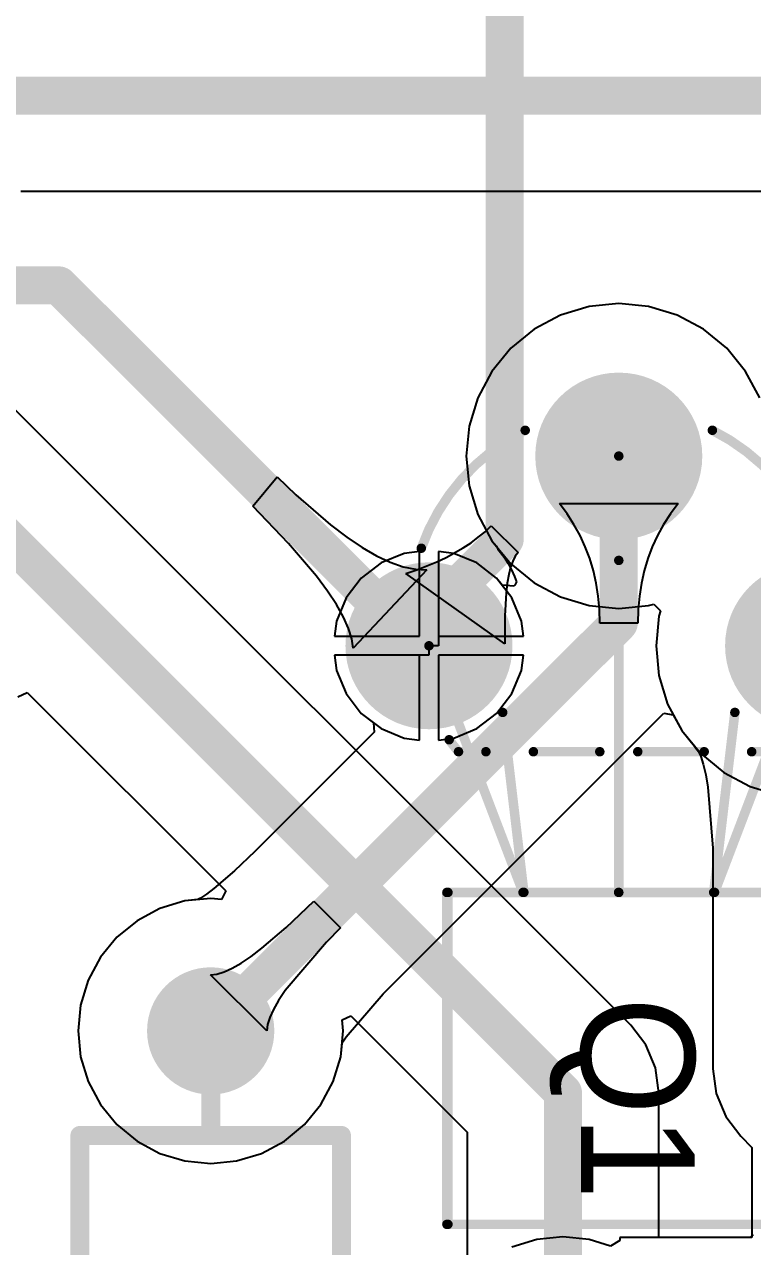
# Model space of a CAD drawing. Header units: millimetres. Extents: x 0 to 190, y 0 to 100.
# Drawn here: x 161.97 to 171.72, y 39.33 to 55.69 of the extents above; entities that cross this region are included whole.
import ezdxf

# ---------------------------------------------------------------- set-up
doc = ezdxf.new("R2010")
doc.units = ezdxf.units.MM
for name, color, linetype in [('BottomLayer', 5, 'Continuous'), ('BottomSolder', 6, 'Continuous'), ('Mechanical13', 56, 'Continuous'), ('MultiLayer', 9, 'Continuous'), ('PadHoleLayer', 156, 'Continuous'), ('TopLayer', 1, 'Continuous'), ('TopOverlay', 2, 'Continuous'), ('TopSolder', 216, 'Continuous')]:
    doc.layers.add(name, color=color, linetype=linetype)

# ---------------------------------------------------------------- blocks, each defined once
blk = doc.blocks.new('_________1_2__37')
at = {"layer": 'BottomLayer'}
h = blk.add_hatch(color=5, dxfattribs=at)
edge = h.paths.add_edge_path()
edge.add_arc((-6.399999899999999, 0), 0.7499985, 0, 360)
h = blk.add_hatch(color=5, dxfattribs=at)
edge = h.paths.add_edge_path()
edge.add_arc((6.399999899999999, 0), 0.7499985, 0, 360)
at = {"layer": 'BottomSolder'}
h = blk.add_hatch(color=6, dxfattribs=at)
edge = h.paths.add_edge_path()
edge.add_arc((-6.399999899999999, 0), 0.8515985, 0, 360)
h = blk.add_hatch(color=6, dxfattribs=at)
edge = h.paths.add_edge_path()
edge.add_arc((6.399999899999999, 0), 0.8515985, 0, 360)
at = {"layer": 'MultiLayer'}
h = blk.add_hatch(color=9, dxfattribs=at)
edge = h.paths.add_edge_path()
edge.add_arc((-6.399999899999999, 0), 0.7499985, 0, 360)
h = blk.add_hatch(color=9, dxfattribs=at)
edge = h.paths.add_edge_path()
edge.add_arc((6.399999899999999, 0), 0.7499985, 0, 360)
at = {"layer": 'PadHoleLayer'}
h = blk.add_hatch(color=156, dxfattribs=at)
edge = h.paths.add_edge_path()
edge.add_arc((-6.399999899999999, 0), 0.3499993, 0, 360)
h = blk.add_hatch(color=156, dxfattribs=at)
edge = h.paths.add_edge_path()
edge.add_arc((6.399999899999999, 0), 0.3499993, 0, 360)
at = {"layer": 'TopLayer'}
h = blk.add_hatch(color=1, dxfattribs=at)
edge = h.paths.add_edge_path()
edge.add_arc((-6.399999899999999, 0), 0.7499985, 0, 360)
h = blk.add_hatch(color=1, dxfattribs=at)
edge = h.paths.add_edge_path()
edge.add_arc((6.399999899999999, 0), 0.7499985, 0, 360)
at = {"layer": 'TopSolder'}
h = blk.add_hatch(color=216, dxfattribs=at)
edge = h.paths.add_edge_path()
edge.add_arc((-6.399999899999999, 0), 0.8515985, 0, 360)
h = blk.add_hatch(color=216, dxfattribs=at)
edge = h.paths.add_edge_path()
edge.add_arc((6.399999899999999, 0), 0.8515985, 0, 360)
at = {"layer": 'TopOverlay', "const_width": 0.254}
for points in [[(-5.00000016, 1.74999904), (-5.00000016, -1.74999904)], [(-5.00000016, 1.74999904), (5.00000016, 1.74999904)], [(5.00000016, 1.74999904), (5.00000016, -1.74999904)], [(-5.842, 0), (-5.08, 0)], [(5.08, 0), (5.842, 0)], [(-5.00000016, -1.74999904), (5.00000016, -1.74999904)]]:
    blk.add_lwpolyline(points, dxfattribs=at)
at = {"layer": 'TopOverlay', "const_width": 0.127}
for points in [[(-5.06350016, 1.74999904, 1), (-4.93650016, 1.74999904, 1)], [(-5.06350016, 1.74999904, 1), (-4.93650016, 1.74999904, 1)], [(4.93650016, 1.74999904, 1), (5.06350016, 1.74999904, 1)], [(4.93650016, 1.74999904, 1), (5.06350016, 1.74999904, 1)], [(-5.9055, 0, 1), (-5.7785, 0, 1)], [(-5.1435, 0, 1), (-5.0165, 0, 1)], [(5.0165, 0, 1), (5.1435, 0, 1)], [(5.7785, 0, 1), (5.9055, 0, 1)], [(-5.06350016, -1.74999904, 1), (-4.93650016, -1.74999904, 1)], [(-5.06350016, -1.74999904, 1), (-4.93650016, -1.74999904, 1)], [(4.93650016, -1.74999904, 1), (5.06350016, -1.74999904, 1)], [(4.93650016, -1.74999904, 1), (5.06350016, -1.74999904, 1)]]:
    blk.add_lwpolyline(points, format="xyb", close=True, dxfattribs=at)
blk = doc.blocks.new('TO_92_F____42')
at = {"layer": 'BottomLayer'}
h = blk.add_hatch(color=5, dxfattribs=at)
edge = h.paths.add_edge_path()
edge.add_arc((0, 2.54), 1.016, 0, 360)
h = blk.add_hatch(color=5, dxfattribs=at)
edge = h.paths.add_edge_path()
edge.add_arc((2.54, 0), 1.016, 0, 360)
h = blk.add_hatch(color=5, dxfattribs=at)
edge = h.paths.add_edge_path()
edge.add_arc((0, -2.54), 1.016, 0, 360)
at = {"layer": 'BottomSolder'}
h = blk.add_hatch(color=6, dxfattribs=at)
edge = h.paths.add_edge_path()
edge.add_arc((0, 2.54), 1.1176, 0, 360)
h = blk.add_hatch(color=6, dxfattribs=at)
edge = h.paths.add_edge_path()
edge.add_arc((2.54, 0), 1.1176, 0, 360)
h = blk.add_hatch(color=6, dxfattribs=at)
edge = h.paths.add_edge_path()
edge.add_arc((0, -2.54), 1.1176, 0, 360)
at = {"layer": 'MultiLayer'}
h = blk.add_hatch(color=9, dxfattribs=at)
edge = h.paths.add_edge_path()
edge.add_arc((0, 2.54), 1.016, 0, 360)
h = blk.add_hatch(color=9, dxfattribs=at)
edge = h.paths.add_edge_path()
edge.add_arc((2.54, 0), 1.016, 0, 360)
h = blk.add_hatch(color=9, dxfattribs=at)
edge = h.paths.add_edge_path()
edge.add_arc((0, -2.54), 1.016, 0, 360)
at = {"layer": 'PadHoleLayer'}
h = blk.add_hatch(color=156, dxfattribs=at)
edge = h.paths.add_edge_path()
edge.add_arc((0, 2.54), 0.4571999999999999, 0, 360)
h = blk.add_hatch(color=156, dxfattribs=at)
edge = h.paths.add_edge_path()
edge.add_arc((2.54, 0), 0.4571999999999999, 0, 360)
h = blk.add_hatch(color=156, dxfattribs=at)
edge = h.paths.add_edge_path()
edge.add_arc((0, -2.54), 0.4571999999999999, 0, 360)
at = {"layer": 'TopLayer'}
h = blk.add_hatch(color=1, dxfattribs=at)
edge = h.paths.add_edge_path()
edge.add_arc((0, 2.54), 1.016, 0, 360)
h = blk.add_hatch(color=1, dxfattribs=at)
edge = h.paths.add_edge_path()
edge.add_arc((2.54, 0), 1.016, 0, 360)
h = blk.add_hatch(color=1, dxfattribs=at)
edge = h.paths.add_edge_path()
edge.add_arc((0, -2.54), 1.016, 0, 360)
at = {"layer": 'TopSolder'}
h = blk.add_hatch(color=216, dxfattribs=at)
edge = h.paths.add_edge_path()
edge.add_arc((0, 2.54), 1.1176, 0, 360)
h = blk.add_hatch(color=216, dxfattribs=at)
edge = h.paths.add_edge_path()
edge.add_arc((2.54, 0), 1.1176, 0, 360)
h = blk.add_hatch(color=216, dxfattribs=at)
edge = h.paths.add_edge_path()
edge.add_arc((0, -2.54), 1.1176, 0, 360)
at = {"layer": 'Mechanical13', "const_width": 0.127}
for points in [[(0, 2.54), (-3.302, 1.28116584)], [(-7.746999999999999, 2.286), (-3.302, 2.286)], [(-7.746999999999999, 2.286), (-7.746999999999999, -2.286)], [(-3.302, 2.286), (-3.302, -2.286)], [(-3.302, 0.00246126), (2.54, 8.128e-05)], [(-3.302, -1.28116584), (0, -2.54)], [(-7.746999999999999, -2.286), (-3.302, -2.286)]]:
    blk.add_lwpolyline(points, dxfattribs=at)
at = {"layer": 'Mechanical13', "const_width": 0.0635}
for points in [[(-0.03175, 2.54, 1), (0.03175, 2.54, 1)], [(-7.77875, 2.286, 1), (-7.71525, 2.286, 1)], [(-7.77875, 2.286, 1), (-7.71525, 2.286, 1)], [(-3.33375, 2.286, 1), (-3.27025, 2.286, 1)], [(-3.33375, 2.286, 1), (-3.27025, 2.286, 1)], [(-3.33375, 1.28116584, 1), (-3.27025, 1.28116584, 1)], [(-3.33375, 0.00246126, 1), (-3.27025, 0.00246126, 1)], [(2.50825, 8.128e-05, 1), (2.57175, 8.128e-05, 1)], [(-3.33375, -1.28116584, 1), (-3.27025, -1.28116584, 1)], [(-7.77875, -2.286, 1), (-7.71525, -2.286, 1)], [(-7.77875, -2.286, 1), (-7.71525, -2.286, 1)], [(-3.33375, -2.286, 1), (-3.27025, -2.286, 1)], [(-3.33375, -2.286, 1), (-3.27025, -2.286, 1)], [(-0.03175, -2.54, 1), (0.03175, -2.54, 1)]]:
    blk.add_lwpolyline(points, format="xyb", close=True, dxfattribs=at)
at = {"layer": 'TopOverlay', "const_width": 0.127}
for points in [[(1.30598164, 2.64280396, -0.19503653576402), (2.88539682, 1.25219714)], [(-1.4188059, 2.14492332, -0.01816358051620639), (-1.25837442, 2.26990148)], [(2.88539682, -1.25219714, -0.19503653576402), (1.30598164, -2.64280396)], [(-1.25837442, -2.26990148, -0.0181635805162065), (-1.4188059, -2.14492332)]]:
    blk.add_lwpolyline(points, format="xyb", dxfattribs=at)
at = {"layer": 'TopOverlay', "const_width": 0.0635}
for points in [[(1.27423164, 2.64280396, 1), (1.33773164, 2.64280396, 1)], [(-7.77951708, 2.30004112, 1), (-7.716017079999999, 2.30004112, 1)], [(-7.77951708, 2.30004112, 1), (-7.716017079999999, 2.30004112, 1)], [(-3.33451708, 2.30004112, 1), (-3.27101708, 2.30004112, 1)], [(-3.33451708, 2.30004112, 1), (-3.27101708, 2.30004112, 1)], [(-1.29012442, 2.26990148, 1), (-1.22662442, 2.26990148, 1)], [(-1.4505559, 2.14492332, 1), (-1.3870559, 2.14492332, 1)], [(-1.4505559, 2.14492332, 1), (-1.3870559, 2.14492332, 1)], [(-1.4505559, 1.778, 1), (-1.3870559, 1.778, 1)], [(-0.9242171, 1.55347416, 1), (-0.8607170999999999, 1.55347416, 1)], [(-3.33375, 1.27, 1), (-3.27025, 1.27, 1)], [(2.85364682, 1.25219714, 1), (2.91714682, 1.25219714, 1)], [(-1.4505559, 1.143, 1), (-1.3870559, 1.143, 1)], [(-1.4505559, 0.254, 1), (-1.3870559, 0.254, 1)], [(-3.33451708, 0, 1), (-3.27101708, 0, 1)], [(1.11125, 0, 1), (1.17475, 0, 1)], [(-1.4505559, -0.254, 1), (-1.3870559, -0.254, 1)], [(-1.4505559, -1.143, 1), (-1.3870559, -1.143, 1)], [(-3.33375, -1.27, 1), (-3.27025, -1.27, 1)], [(2.85364682, -1.25219714, 1), (2.91714682, -1.25219714, 1)], [(-0.9242171, -1.55347416, 1), (-0.8607170999999999, -1.55347416, 1)], [(-1.4505559, -1.778, 1), (-1.3870559, -1.778, 1)], [(-1.4505559, -2.14492332, 1), (-1.3870559, -2.14492332, 1)], [(-1.4505559, -2.14492332, 1), (-1.3870559, -2.14492332, 1)], [(-7.77951708, -2.27195888, 1), (-7.716017079999999, -2.27195888, 1)], [(-7.77951708, -2.27195888, 1), (-7.716017079999999, -2.27195888, 1)], [(-3.33451708, -2.27195888, 1), (-3.27101708, -2.27195888, 1)], [(-3.33451708, -2.27195888, 1), (-3.27101708, -2.27195888, 1)], [(-1.29012442, -2.26990148, 1), (-1.22662442, -2.26990148, 1)], [(1.27423164, -2.64280396, 1), (1.33773164, -2.64280396, 1)]]:
    blk.add_lwpolyline(points, format="xyb", close=True, dxfattribs=at)
at = {"layer": 'TopOverlay', "const_width": 0.127}
for points in [[(-7.747767079999999, 2.30004112), (-3.30276708, 2.30004112)], [(-7.747767079999999, 2.30004112), (-7.747767079999999, -2.27195888)], [(-3.30276708, 2.30004112), (-3.30276708, -2.27195888)], [(-1.4188059, 2.14492332), (-1.4188059, 1.778)], [(-0.8924671, 1.55347416), (-3.302, 1.27)], [(-1.4188059, 1.143), (-1.4188059, 0.254)], [(-3.30276708, 0), (1.143, 0)], [(-1.4188059, -0.254), (-1.4188059, -1.143)], [(-3.302, -1.27), (-0.8924671, -1.55347416)], [(-1.4188059, -1.778), (-1.4188059, -2.14492332)], [(-7.747767079999999, -2.27195888), (-3.30276708, -2.27195888)]]:
    blk.add_lwpolyline(points, dxfattribs=at)

msp = doc.modelspace()

# ---------------------------------------------------------------- linework, layer by layer
at = {"layer": 'BottomLayer'}
for p, q in [((161.925, 53.45604244), (174.37099492, 53.45604244)), ((169.52765942, 51.91359949999999), (169.14462488, 51.79740719999999)), ((169.926, 51.95283234), (169.52765942, 51.91359949999999)), ((170.32434058, 51.91359949999999), (169.926, 51.95283234)), ((170.70737512, 51.79740719999999), (170.32434058, 51.91359949999999)), ((169.14462488, 51.79740719999999), (168.79161822, 51.60872076)), ((171.06038178, 51.60872076), (170.70737512, 51.79740719999999)), ((168.79161822, 51.60872076), (168.48220558, 51.35479441999999)), ((171.36979442, 51.35479441999999), (171.06038178, 51.60872076)), ((168.48220558, 51.35479441999999), (168.22827924, 51.04538178)), ((171.62372076, 51.04538178), (171.36979442, 51.35479441999999)), ((168.22827924, 51.04538178), (168.0395928, 50.69237512)), ((171.8124072, 50.69237512), (171.62372076, 51.04538178)), ((168.0395928, 50.69237512), (167.9234005, 50.30934058)), ((167.9234005, 50.30934058), (167.88416766, 49.911)), ((167.88416766, 49.911), (167.9234005, 49.51265942)), ((165.03001538, 49.24077528), (165.35628854, 49.63292334)), ((165.35628854, 49.63292334), (165.60438812, 49.39236756)), ((167.9234005, 49.51265942), (168.0395928, 49.12962488)), ((165.60438812, 49.39236756), (166.06858074, 48.98853803999999)), ((169.23422084, 49.13962486), (169.13153118, 49.27769418)), ((169.13153118, 49.27769418), (170.72046882, 49.27769418)), ((170.72046882, 49.27769418), (170.61777916, 49.13962486)), ((165.50692324, 48.74145192), (165.03001538, 49.24077528)), ((168.0395928, 49.12962488), (168.22827924, 48.77661822)), ((169.32610026, 48.9966254), (169.23422084, 49.13962486)), ((170.61777916, 49.13962486), (170.52589974, 48.9966254)), ((166.06858074, 48.98853803999999), (166.28467124, 48.82526176)), ((169.40717198, 48.84869072), (169.32610026, 48.9966254)), ((170.52589974, 48.9966254), (170.44482802, 48.84869072)), ((166.28467124, 48.82526176), (166.4900912, 48.68774869999999)), ((168.22827924, 48.77661822), (168.28870838, 48.70298362)), ((169.47743092, 48.69582082), (169.40717198, 48.84869072)), ((170.44482802, 48.84869072), (170.37456908, 48.69582082)), ((165.87942186, 48.3017068), (165.50692324, 48.74145192)), ((166.4900912, 48.68774869999999), (166.68484062, 48.57599631999999)), ((167.05446396, 48.6083102), (166.74552122, 48.48034246)), ((167.259, 48.63523674), (167.05446396, 48.6083102)), ((167.259, 47.498), (167.259, 48.63523674)), ((167.71753604, 48.6083102), (167.513, 48.63523674)), ((167.513, 48.63523674), (167.513, 47.371)), ((168.02647878, 48.48034246), (167.71753604, 48.6083102)), ((168.28870838, 48.70298362), (168.30925952, 48.66612314)), ((168.30925952, 48.66612314), (168.39102212, 48.5561894)), ((169.53688216, 48.53801824), (169.47743092, 48.69582082)), ((170.37456908, 48.69582082), (170.31511784, 48.53801824)), ((166.74552122, 48.48034246), (166.48022584, 48.27677416)), ((166.68484062, 48.57599631999999), (166.86892204, 48.49000461999999)), ((166.86892204, 48.49000461999999), (167.04233038, 48.4297736)), ((168.29177416, 48.27677416), (168.02647878, 48.48034246)), ((168.39102212, 48.5561894), (168.44462374, 48.47276309999999)), ((168.44462374, 48.47276309999999), (168.49113114, 48.38789916)), ((169.5855257, 48.37528298), (169.53688216, 48.53801824)), ((170.31511784, 48.53801824), (170.2664743, 48.37528298)), ((166.02651834, 48.10417607999999), (165.87942186, 48.3017068)), ((166.48022584, 48.27677416), (166.27665754, 48.01147878)), ((167.35714052, 48.38659105999999), (166.37047498, 47.33993834)), ((167.04233038, 48.4297736), (167.20507072, 48.39530072)), ((167.20507072, 48.39530072), (167.35714052, 48.38659105999999)), ((168.3653732, 48.18085867999999), (168.29177416, 48.27677416)), ((168.49113114, 48.38789916), (168.53120726, 48.30070603999999)), ((168.53120726, 48.30070603999999), (168.55840558, 48.22850907999999)), ((169.623359, 48.2076125), (169.5855257, 48.37528298)), ((170.2664743, 48.37528298), (170.228641, 48.2076125)), ((168.52373204, 48.16963696), (168.3653732, 48.18085867999999)), ((168.53605866, 48.18166894), (168.52373204, 48.16963696)), ((168.55840558, 48.22850907999999), (168.53605866, 48.18166894)), ((169.65038206, 48.03500933999999), (169.623359, 48.2076125)), ((170.228641, 48.2076125), (170.20161794, 48.03500933999999)), ((166.14751378, 47.92153991999999), (166.02651834, 48.10417607999999)), ((166.27665754, 48.01147878), (166.1486898, 47.70253604)), ((169.66659488, 47.85747096), (169.65038206, 48.03500933999999)), ((170.20161794, 48.03500933999999), (170.18540512, 47.85747096)), ((166.24240818, 47.75379831999999), (166.14751378, 47.92153991999999)), ((169.672, 47.6749999), (169.66659488, 47.85747096)), ((170.18540512, 47.85747096), (170.18, 47.6749999)), ((166.1486898, 47.70253604), (166.12176326, 47.498)), ((166.311199, 47.60095128), (166.24240818, 47.75379831999999)), ((170.18, 47.6749999), (169.672, 47.6749999)), ((166.12176326, 47.498), (167.259, 47.498)), ((166.35388624, 47.46299879999999), (166.311199, 47.60095128)), ((166.37047498, 47.33993834), (166.35388624, 47.46299879999999)), ((167.513, 47.371), (167.386, 47.371)), ((167.386, 47.371), (167.386, 47.244)), ((167.386, 47.244), (166.12176326, 47.244)), ((166.12176326, 47.244), (166.1486898, 47.03946396)), ((166.1486898, 47.03946396), (166.27665754, 46.73052122)), ((166.27665754, 46.73052122), (166.48022584, 46.46522584)), ((166.48022584, 46.46522584), (166.64398472, 46.3395695)), ((166.64398472, 46.3395695), (166.65229052, 46.21283874)), ((166.78387776, 42.72132934), (170.52949892, 46.4669505)), ((170.52949892, 46.4669505), (170.65512478, 46.44831452)), ((170.65512478, 46.44831452), (170.76827924, 46.23661822)), ((166.65229052, 46.21283874), (165.05463306, 44.61518128)), ((170.76827924, 46.23661822), (171.02220558, 45.92720558)), ((171.02220558, 45.92720558), (171.33161822, 45.67327924)), ((171.33161822, 45.67327924), (171.68462488, 45.48459279999999)), ((171.68462488, 45.48459279999999), (172.06765942, 45.3684005)), ((165.05463306, 44.61518128), (164.7853702, 44.35725952)), ((164.7853702, 44.35725952), (164.5070116, 44.11924628)), ((164.4097169, 44.04573614), (164.33030634, 43.9922031)), ((164.5070116, 44.11924628), (164.4097169, 44.04573614)), ((164.11880308, 43.954446), (163.78591068, 43.85346322)), ((164.29490382, 43.97178912), (164.11880308, 43.954446)), ((164.33030634, 43.9922031), (164.29490382, 43.97178912)), ((165.4733419, 43.59720262), (165.8450455, 43.95325474)), ((165.8450455, 43.95325474), (166.20425484, 43.5940454)), ((163.78591068, 43.85346322), (163.47911678, 43.68947828)), ((163.47911678, 43.68947828), (163.21020952, 43.46879038)), ((165.14943856, 43.32024864), (165.4733419, 43.59720262)), ((166.20425484, 43.5940454), (166.01634056, 43.40221697999999)), ((163.21020952, 43.46879038), (162.98952162, 43.19988312)), ((166.01634056, 43.40221697999999), (165.46243514, 42.7544103)), ((164.87333548, 43.12239787999999), (165.0054104, 43.21143504)), ((165.0054104, 43.21143504), (165.14943856, 43.32024864)), ((162.98952162, 43.19988312), (162.82553668, 42.89308921999999)), ((164.64503266, 43.0036478), (164.75320872, 43.05313462)), ((164.75320872, 43.05313462), (164.87333548, 43.12239787999999)), ((162.82553668, 42.89308921999999), (162.7245539, 42.56019682)), ((164.46453264, 42.96400094), (164.5488073, 42.97393742)), ((165.21500104, 42.21353254), (164.46453264, 42.96400094)), ((164.5488073, 42.97393742), (164.64503266, 43.0036478)), ((165.46243514, 42.7544103), (165.37339798, 42.62233538)), ((166.77266112, 42.70987902), (166.78387776, 42.72132934)), ((162.7245539, 42.56019682), (162.69045694, 42.2139999)), ((165.37339798, 42.62233538), (165.30413472, 42.50220862)), ((166.27938804, 42.13298152), (166.77266112, 42.70987902)), ((165.2546479, 42.39403256), (165.22493752, 42.29780719999999)), ((165.30413472, 42.50220862), (165.2546479, 42.39403256)), ((165.22493752, 42.29780719999999), (165.21500104, 42.21353254)), ((162.69045694, 42.2139999), (162.7245539, 41.86780298)), ((166.22278922, 42.04390117999999), (166.24320066, 42.07930116)), ((166.24320066, 42.07930116), (166.27938804, 42.13298152)), ((166.2054461, 41.86780298), (166.22278922, 42.04390117999999)), ((162.7245539, 41.86780298), (162.82553668, 41.53491057999999)), ((166.10446332, 41.53491057999999), (166.2054461, 41.86780298)), ((162.82553668, 41.53491057999999), (162.98952162, 41.22811668)), ((165.94047838, 41.22811668), (166.10446332, 41.53491057999999)), ((162.98952162, 41.22811668), (163.21020952, 40.95920942)), ((165.71979048, 40.95920942), (165.94047838, 41.22811668)), ((163.21020952, 40.95920942), (163.47911678, 40.73852152)), ((165.45088322, 40.73852152), (165.71979048, 40.95920942)), ((163.47911678, 40.73852152), (163.78591068, 40.57453658)), ((165.14408932, 40.57453658), (165.45088322, 40.73852152)), ((163.78591068, 40.57453658), (164.11880308, 40.4735538)), ((164.11880308, 40.4735538), (164.465, 40.43945684)), ((164.465, 40.43945684), (164.81119692, 40.4735538)), ((164.81119692, 40.4735538), (165.14408932, 40.57453658)), ((169.1795321, 39.45490458), (168.83098314, 39.42057648)), ((169.52808106, 39.42057648), (169.1795321, 39.45490458)), ((171.68314914, 39.4463016), (169.9415321, 39.4463016)), ((169.9415321, 39.4463016), (169.9415321, 39.40644138)), ((171.72327606, 39.48359387999999), (171.68314914, 39.4463016)), ((168.83098314, 39.42057648), (168.4958276, 39.3189079)), ((169.81452956, 39.33368307999999), (169.52808106, 39.42057648)), ((169.9415321, 39.40644138), (169.81452956, 39.33368307999999))]:
    msp.add_line(p, q, dxfattribs=at)
at = {"layer": 'BottomLayer', "const_width": 0.508}
for points in [[(159.893, 54.73699999999999), (175.984662, 54.73699999999999)], [(152.78473888, 52.197), (162.433, 52.197)], [(162.433, 52.197), (167.259, 47.371)], [(169.926, 47.6749999), (169.926, 49.911)], [(164.465, 42.2139999), (169.926, 47.6749999)], [(167.259, 47.371), (167.386, 47.371)]]:
    msp.add_lwpolyline(points, dxfattribs=at)
at = {"layer": 'BottomLayer', "const_width": 0.254}
for points in [[(162.306, 52.197, 1), (162.56, 52.197, 1)], [(162.306, 52.197, 1), (162.56, 52.197, 1)], [(169.799, 49.911, 1), (170.053, 49.911, 1)], [(169.799, 47.6749999, 1), (170.053, 47.6749999, 1)], [(169.799, 47.6749999, 1), (170.053, 47.6749999, 1)], [(167.132, 47.371, 1), (167.386, 47.371, 1)], [(167.132, 47.371, 1), (167.386, 47.371, 1)], [(167.259, 47.371, 1), (167.513, 47.371, 1)], [(164.338, 42.2139999, 1), (164.592, 42.2139999, 1)]]:
    msp.add_lwpolyline(points, format="xyb", close=True, dxfattribs=at)
at = {"layer": 'TopLayer'}
for p, q in [((170.08530626, 42.29224206), (159.78988108, 52.58766723999999)), ((169.52765942, 51.91359949999999), (169.14462488, 51.79740719999999)), ((169.926, 51.95283234), (169.52765942, 51.91359949999999)), ((170.32434058, 51.91359949999999), (169.926, 51.95283234)), ((170.70737512, 51.79740719999999), (170.32434058, 51.91359949999999)), ((169.14462488, 51.79740719999999), (168.79161822, 51.60872076)), ((171.06038178, 51.60872076), (170.70737512, 51.79740719999999)), ((168.79161822, 51.60872076), (168.48220558, 51.35479441999999)), ((171.36979442, 51.35479441999999), (171.06038178, 51.60872076)), ((168.48220558, 51.35479441999999), (168.22827924, 51.04538178)), ((171.62372076, 51.04538178), (171.36979442, 51.35479441999999)), ((168.22827924, 51.04538178), (168.0395928, 50.69237512)), ((171.8124072, 50.69237512), (171.62372076, 51.04538178)), ((168.0395928, 50.69237512), (167.9234005, 50.30934058)), ((167.9234005, 50.30934058), (167.88416766, 49.911)), ((167.88416766, 49.911), (167.9234005, 49.51265942)), ((167.9234005, 49.51265942), (168.0395928, 49.12962488)), ((168.0395928, 49.12962488), (168.22827924, 48.77661822)), ((168.13672494, 48.8983782), (168.22039508, 48.97699882)), ((168.22039508, 48.97699882), (168.57960696, 48.61778693999999)), ((167.94894528, 48.75101502), (168.04624252, 48.82305195999999)), ((168.04624252, 48.82305195999999), (168.13672494, 48.8983782)), ((168.22827924, 48.77661822), (168.48220558, 48.46720558)), ((167.05446396, 48.6083102), (166.74552122, 48.48034246)), ((167.259, 48.63523674), (167.05446396, 48.6083102)), ((167.259, 47.498), (167.259, 48.63523674)), ((167.71753604, 48.6083102), (167.513, 48.63523674)), ((167.513, 48.63523674), (167.513, 47.498)), ((167.61618496, 48.5546527), (167.8448383, 48.68226992)), ((168.02647878, 48.48034246), (167.71753604, 48.6083102)), ((167.8448383, 48.68226992), (167.94894528, 48.75101502)), ((168.57960696, 48.61778693999999), (168.54105484, 48.56881066)), ((166.74552122, 48.48034246), (166.48022584, 48.27677416)), ((167.22211158, 48.38791186), (167.4916386, 48.49578058)), ((167.4916386, 48.49578058), (167.61618496, 48.5546527)), ((168.29177416, 48.27677416), (168.02647878, 48.48034246)), ((168.5071179, 48.5035987), (168.47779106, 48.42214598)), ((168.48220558, 48.46720558), (168.79161822, 48.21327924)), ((168.54105484, 48.56881066), (168.5071179, 48.5035987)), ((166.48022584, 48.27677416), (166.27665754, 48.01147878)), ((167.07713092, 48.33891272), (167.22211158, 48.38791186)), ((168.40165964, 47.39732456), (167.07713092, 48.33891272)), ((168.49534246, 48.01147878), (168.29177416, 48.27677416)), ((168.45307686, 48.32445758), (168.43297784, 48.21052842)), ((168.47779106, 48.42214598), (168.45307686, 48.32445758)), ((168.43297784, 48.21052842), (168.41748892, 48.08036358)), ((168.79161822, 48.21327924), (169.14462488, 48.0245928)), ((166.27665754, 48.01147878), (166.1486898, 47.70253604)), ((168.41748892, 48.08036358), (168.400349, 47.77132177999999)), ((168.6233102, 47.70253604), (168.49534246, 48.01147878)), ((169.14462488, 48.0245928), (169.52765942, 47.9084005)), ((169.52765942, 47.9084005), (169.926, 47.86916766)), ((169.926, 47.86916766), (170.32434058, 47.9084005)), ((170.32434058, 47.9084005), (170.39504402, 47.92984826)), ((170.39504402, 47.92984826), (170.48484826, 47.84004402)), ((170.48484826, 47.84004402), (170.4634005, 47.76934058)), ((166.1486898, 47.70253604), (166.12176326, 47.498)), ((168.400349, 47.77132177999999), (168.40165964, 47.39732456)), ((168.65023674, 47.498), (168.6233102, 47.70253604)), ((170.4634005, 47.76934058), (170.42416766, 47.371)), ((166.12176326, 47.498), (167.259, 47.498)), ((167.513, 47.498), (168.65023674, 47.498)), ((170.42416766, 47.371), (170.4634005, 46.97265942)), ((167.259, 47.244), (166.12176326, 47.244)), ((166.12176326, 47.244), (166.1486898, 47.03946396)), ((167.259, 46.10676326), (167.259, 47.244)), ((168.65023674, 47.244), (167.513, 47.244)), ((167.513, 47.244), (167.513, 46.10676326)), ((168.6233102, 47.03946396), (168.65023674, 47.244)), ((166.1486898, 47.03946396), (166.27665754, 46.73052122)), ((168.49534246, 46.73052122), (168.6233102, 47.03946396)), ((170.4634005, 46.97265942), (170.5795928, 46.58962488)), ((161.88642502, 46.68841817999999), (162.01106536, 46.74338632)), ((162.01106536, 46.74338632), (164.66549998, 44.0889517)), ((166.27665754, 46.73052122), (166.48022584, 46.46522584)), ((168.29177416, 46.46522584), (168.49534246, 46.73052122)), ((170.5795928, 46.58962488), (170.76827924, 46.23661822)), ((166.48022584, 46.46522584), (166.74552122, 46.26165753999999)), ((168.02647878, 46.26165753999999), (168.29177416, 46.46522584)), ((166.74552122, 46.26165753999999), (167.05446396, 46.1336898)), ((167.71753604, 46.1336898), (168.02647878, 46.26165753999999)), ((170.76827924, 46.23661822), (170.9410729, 46.02606746)), ((167.05446396, 46.1336898), (167.259, 46.10676326)), ((167.513, 46.10676326), (167.71753604, 46.1336898)), ((170.9410729, 46.02606746), (170.9575702, 45.99977084)), ((170.9575702, 45.99977084), (170.99396078, 45.95578819999999)), ((170.99396078, 45.95578819999999), (170.99911952, 45.94703535999999)), ((170.99911952, 45.94703535999999), (171.02354924, 45.89047971999999)), ((171.02354924, 45.89047971999999), (171.05656162, 45.78735063999999)), ((171.05656162, 45.78735063999999), (171.09121992, 45.64087392)), ((171.09121992, 45.64087392), (171.11963744, 45.4755377)), ((171.11963744, 45.4755377), (171.1831095, 44.66143976)), ((171.1831095, 44.66143976), (171.18504244, 44.51468872)), ((171.18504244, 44.51468872), (171.18504244, 41.70800903999999)), ((164.66549998, 44.0889517), (164.61119986, 43.97414369999999)), ((164.11880308, 43.954446), (163.78591068, 43.85346322)), ((164.465, 43.98854296), (164.11880308, 43.954446)), ((164.61119986, 43.97414369999999), (164.465, 43.98854296)), ((163.78591068, 43.85346322), (163.47911678, 43.68947828)), ((163.47911678, 43.68947828), (163.21020952, 43.46879038)), ((163.21020952, 43.46879038), (162.98952162, 43.19988312)), ((162.98952162, 43.19988312), (162.82553668, 42.89308921999999)), ((162.82553668, 42.89308921999999), (162.7245539, 42.56019682)), ((162.7245539, 42.56019682), (162.69045694, 42.2139999)), ((166.2251438, 42.36019976), (166.3399518, 42.41449988)), ((166.3399518, 42.41449988), (167.89857454, 40.85587714)), ((166.23954306, 42.2139999), (166.2251438, 42.36019976)), ((170.28887456, 42.02694668), (170.08530626, 42.29224206)), ((162.69045694, 42.2139999), (162.7245539, 41.86780298)), ((166.2054461, 41.86780298), (166.23954306, 42.2139999)), ((170.4168423, 41.71800394), (170.28887456, 42.02694668)), ((162.7245539, 41.86780298), (162.82553668, 41.53491057999999)), ((166.10446332, 41.53491057999999), (166.2054461, 41.86780298)), ((170.46048966, 41.38646789999999), (170.4168423, 41.71800394)), ((171.18504244, 41.70800903999999), (171.2286898, 41.376473)), ((162.82553668, 41.53491057999999), (162.98952162, 41.22811668)), ((165.94047838, 41.22811668), (166.10446332, 41.53491057999999)), ((170.46048966, 39.4463016), (170.46048966, 41.38646789999999)), ((171.2286898, 41.376473), (171.35665754, 41.06753026)), ((162.98952162, 41.22811668), (163.21020952, 40.95920942)), ((165.71979048, 40.95920942), (165.94047838, 41.22811668)), ((163.21020952, 40.95920942), (163.47911678, 40.73852152)), ((165.45088322, 40.73852152), (165.71979048, 40.95920942)), ((171.35665754, 41.06753026), (171.56022584, 40.80223487999999)), ((167.89857454, 40.85587714), (167.89857454, 38.91013046)), ((171.56022584, 40.80223487999999), (171.70857454, 40.65388618)), ((163.47911678, 40.73852152), (163.78591068, 40.57453658)), ((165.14408932, 40.57453658), (165.45088322, 40.73852152)), ((171.70857454, 40.65388618), (171.70857454, 39.4463016)), ((163.78591068, 40.57453658), (164.11880308, 40.4735538)), ((164.11880308, 40.4735538), (164.465, 40.43945684)), ((164.465, 40.43945684), (164.81119692, 40.4735538)), ((164.81119692, 40.4735538), (165.14408932, 40.57453658)), ((171.70857454, 39.4463016), (170.46048966, 39.4463016))]:
    msp.add_line(p, q, dxfattribs=at)
at = {"layer": 'TopLayer', "const_width": 0.508}
for points in [[(135.255, 75.31099999999999), (169.1795321, 41.38646789999999)], [(168.40000102, 48.79739288), (168.40000102, 63.24799898)], [(167.386, 47.78339186), (168.40000102, 48.79739288)], [(167.386, 47.371), (167.386, 47.78339186)], [(169.1795321, 37.2873016), (169.1795321, 41.38646789999999)]]:
    msp.add_lwpolyline(points, dxfattribs=at)
at = {"layer": 'TopLayer', "const_width": 0.254}
for points in [[(168.27300102, 48.79739288, 1), (168.52700102, 48.79739288, 1)], [(168.27300102, 48.79739288, 1), (168.52700102, 48.79739288, 1)], [(167.259, 47.78339186, 1), (167.513, 47.78339186, 1)], [(167.259, 47.78339186, 1), (167.513, 47.78339186, 1)], [(167.259, 47.371, 1), (167.513, 47.371, 1)], [(169.0525321, 41.38646789999999, 1), (169.3065321, 41.38646789999999, 1)], [(169.0525321, 41.38646789999999, 1), (169.3065321, 41.38646789999999, 1)]]:
    msp.add_lwpolyline(points, format="xyb", close=True, dxfattribs=at)

# ---------------------------------------------------------------- block references
at = {"rotation": 90}
for name, p in [('TO_92_F____42', (169.926, 47.371)), ('_________1_2__37', (164.465, 35.81399999999999))]:
    msp.add_blockref(name, p, dxfattribs=at)

# ---------------------------------------------------------------- texts
at = {"layer": 'TopOverlay'}
msp.add_text('Q1', height=1.524, rotation=270, dxfattribs=at).set_placement((169.41824638, 42.6716698))

doc.saveas('drawing.dxf')
